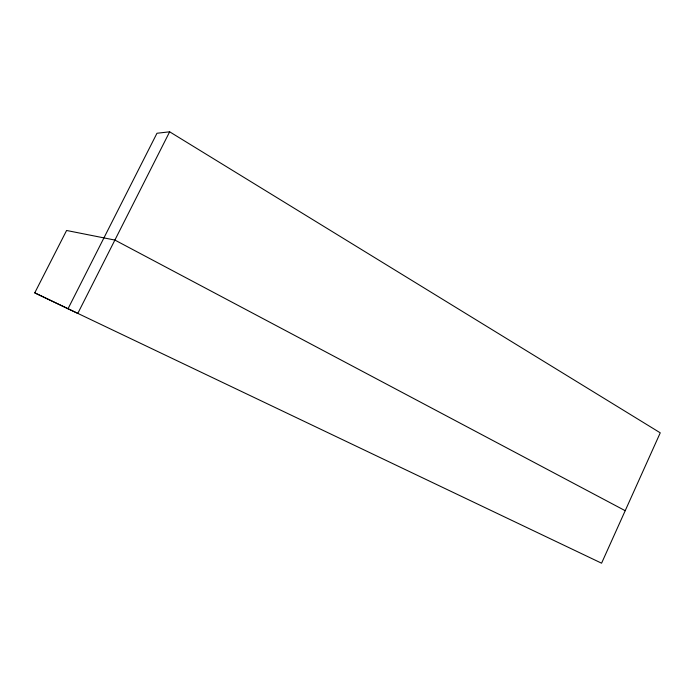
<?xml version="1.0" encoding="UTF-8"?>
<svg xmlns="http://www.w3.org/2000/svg" width="695" height="695" viewBox="0 0 695 695"><rect width="100%" height="100%" fill="white"/><g stroke="black" fill="none" stroke-linecap="round" stroke-linejoin="round"><path stroke-width="1.04" d="M68.023 308.745L156.966 133.258L169.65 131.807L660.25 432.829L601.575 563.193L34.75 292.856L66.59 230.479L114.892 240.07L625.205 510.695M169.65 131.807L77.797 313.41L34.75 292.856"/></g></svg>
